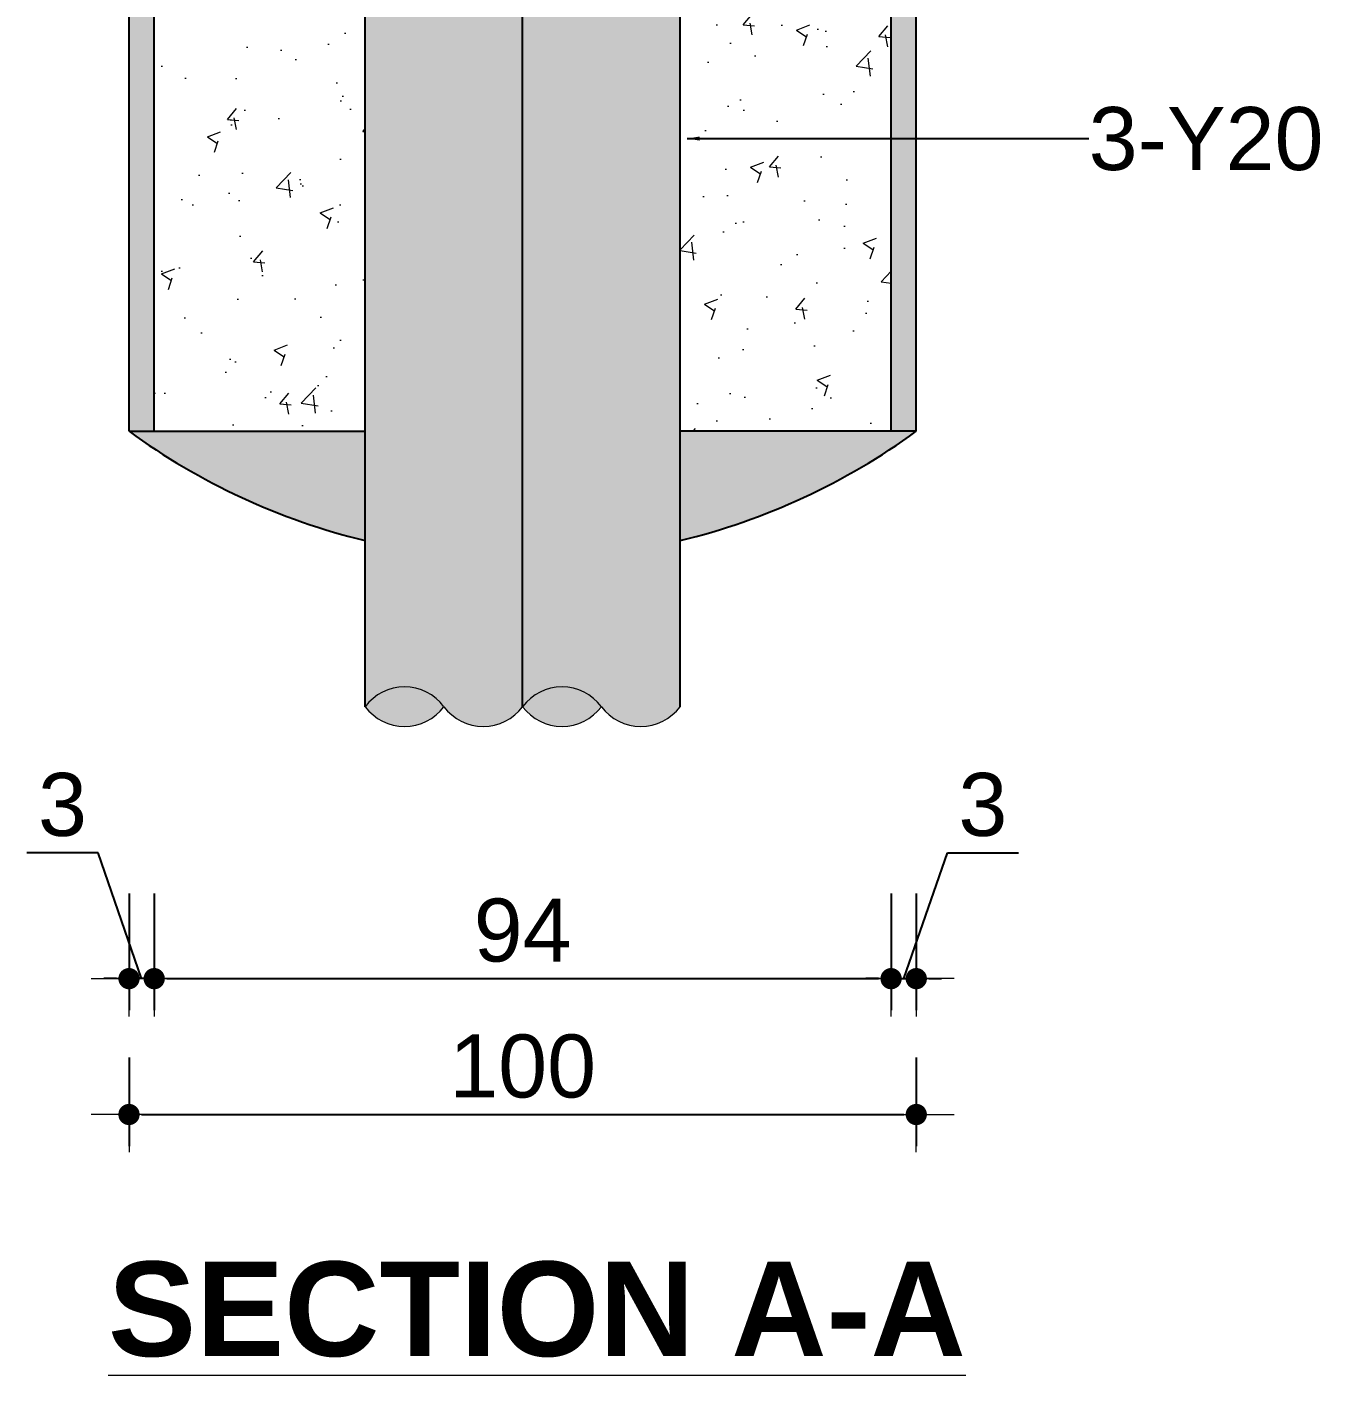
# Model space of a CAD drawing. Header units: millimetres. Extents: x 1231188 to 3899118, y -5478610 to -489530.
# Drawn here: x 2692804.1 to 2693009.4, y -3256363.5 to -3256149.5 of the extents above; entities that cross this region are included whole.
import ezdxf
from ezdxf.enums import TextEntityAlignment as Align

# ---------------------------------------------------------------- set-up
doc = ezdxf.new("R2010")
doc.units = ezdxf.units.MM
doc.header["$LTSCALE"] = 25
doc.header["$MEASUREMENT"] = 0
doc.header["$PDMODE"] = 3
doc.layers.get('0').update_dxf_attribs({"lineweight": 13})
doc.layers.get('Defpoints').update_dxf_attribs({"color": 230, "lineweight": 9})
for name, color, linetype, lineweight in [('DIM', 8, 'Continuous', 13), ('HATCH', 191, 'Continuous', 9), ('Rienft.', 1, 'Continuous', 25), ('text', 7, 'Continuous', 18)]:
    doc.layers.add(name, color=color, linetype=linetype, lineweight=lineweight)
doc.layers.add('Pipe', color=7, linetype='Continuous')
doc.styles.add('ARIAL', font='arial.ttf', dxfattribs={"height": 400})
doc.styles.get("Standard").update_dxf_attribs({"font": 'swissl.ttf'})
doc.dimstyles.new('dim_5', dxfattribs={"dimtxt": 10, "dimasz": 2, "dimexe": 5, "dimexo": 2.5, "dimgap": 2.5, "dimtad": 1, "dimdec": 0, "dimzin": 0, "dimdsep": 46, "dimtxsty": 'Standard', "dimblk": 'DA', "dimcen": 5, "dimclrd": 5, "dimclre": 5, "dimclrt": 7, "dimadec": 0, "dimazin": 0, "dimtfac": 1, "dimtdec": 0, "dimtofl": 0, "dimtmove": 0, "dimatfit": 3, "dimfxl": 1, "dimtolj": 1, "dimtzin": 0, "dimarcsym": 0})
pattern_1 = [(50, (839364.491, -2797371.08), (21.51780548, -1.88256405), [2.25, -24.75]), (355, (839364.491, -2797371.08), (-4.16254, 22.565764), [1.8, -19.8]), (100.4514, (839366.284, -2797371.237), (17.35528145, 20.68318626), [1.9122057, -21.03426336]), (46.1842, (839364.49, -2797365.08), (32.01723146, -4.96557043), [3.375, -37.125]), (96.6356, (839367.16, -2797365.494), (28.03988117, 29.22353613), [2.86830864, -31.55139]), (351.1842, (839364.49, -2797365.08), (28.03985835, 29.223558), [2.7, -29.7]), (21, (839367.491, -2797366.58), (17.90721156, -12.07856672), [2.25, -24.75]), (326, (839367.491, -2797366.58), (7.29945996, 21.75450135), [1.8, -19.8]), (71.4514, (839368.983, -2797367.587), (25.20667886, 9.6759149), [1.9122057, -21.03426336]), (37.5, (839364.491, -2797371.08), (0.36479566, 9.986815615), [0, -19.56, 0, -20.1, 0, -19.875]), (7.5, (839364.491, -2797371.08), (7.892086123, 11.832351356), [0, -11.46, 0, -19.11, 0, -7.575]), (327.5, (839357.801, -2797371.08), (16.014673085, -0.676646152), [0, -7.5, 0, -23.4, 0, -31.05]), (317.5, (839354.801, -2797371.08), (17.49558508, 3.00314947), [0, -9.75, 0, -15.54, 0, -22.05])]

# ---------------------------------------------------------------- blocks, each defined once
blk = doc.blocks.new('DA')
at = {"linetype": 'Continuous', "lineweight": 0, "ltscale": 20}
for p, q in [((0, -3), (0, 3)), ((-3, 0), (3, 0))]:
    blk.add_line(p, q, dxfattribs=at)
at = {"linetype": 'Continuous', "lineweight": 0, "ltscale": 20, "const_width": 0.84375}
blk.add_lwpolyline([(-0.421875, 0, 1), (0.421875, 0, 1)], format="xyb", close=True, dxfattribs=at)
blk = doc.blocks.new('*D788')
at = {"layer": 'Defpoints', "color": 0, "lineweight": -2, "transparency": 16777216}
for p in [(2692824.26, -3256284.54), (2692941.26, -3256284.54), (2692941.26, -3256300.58)]:
    blk.add_point(p, dxfattribs=at)
at = {"layer": 'DIM', "color": 5, "lineweight": -2, "transparency": 16777216}
for p, q in [((2692824.26, -3256287.04), (2692824.26, -3256305.58)), ((2692941.26, -3256287.04), (2692941.26, -3256305.58)), ((2692826.26, -3256300.58), (2692939.26, -3256300.58))]:
    blk.add_line(p, q, dxfattribs=at)
at = {"layer": 'DIM', "color": 5, "lineweight": -2, "transparency": 16777216, "xscale": 2, "yscale": 2, "zscale": 2, "rotation": 180}
blk.add_blockref('DA', (2692824.26, -3256300.58), dxfattribs=at)
at = {"layer": 'DIM', "color": 5, "lineweight": -2, "transparency": 16777216, "xscale": 2, "yscale": 2, "zscale": 2}
blk.add_blockref('DA', (2692941.26, -3256300.58), dxfattribs=at)
at = {"layer": 'DIM', "color": 7, "transparency": 16777216, "insert": (2692882.76, -3256292.94), "char_height": 10, "attachment_point": 5}
blk.add_mtext('\\A1;94', dxfattribs=at)
blk = doc.blocks.new('*D789')
at = {"layer": 'Defpoints', "color": 0, "lineweight": -2, "transparency": 16777216}
for p in [(2692941.26, -3256284.54), (2692945.26, -3256284.54), (2692945.26, -3256300.58)]:
    blk.add_point(p, dxfattribs=at)
at = {"layer": 'DIM', "color": 5, "lineweight": -2, "transparency": 16777216}
for p, q in [((2692943.26, -3256300.58), (2692950.19, -3256280.63)), ((2692950.19, -3256280.63), (2692961.47, -3256280.63)), ((2692941.26, -3256287.04), (2692941.26, -3256305.58)), ((2692945.26, -3256287.04), (2692945.26, -3256305.58)), ((2692939.26, -3256300.58), (2692937.26, -3256300.58)), ((2692941.26, -3256300.58), (2692945.26, -3256300.58)), ((2692947.26, -3256300.58), (2692949.26, -3256300.58))]:
    blk.add_line(p, q, dxfattribs=at)
at = {"layer": 'DIM', "color": 5, "lineweight": -2, "transparency": 16777216, "xscale": 2, "yscale": 2, "zscale": 2}
blk.add_blockref('DA', (2692941.26, -3256300.58), dxfattribs=at)
at = {"layer": 'DIM', "color": 5, "lineweight": -2, "transparency": 16777216, "xscale": 2, "yscale": 2, "zscale": 2, "rotation": 180}
blk.add_blockref('DA', (2692945.26, -3256300.58), dxfattribs=at)
at = {"layer": 'DIM', "color": 7, "transparency": 16777216, "insert": (2692955.83, -3256273), "char_height": 10, "attachment_point": 5}
blk.add_mtext('\\A1;3', dxfattribs=at)
blk = doc.blocks.new('*D790')
at = {"layer": 'Defpoints', "color": 0, "lineweight": -2, "transparency": 16777216}
for p in [(2692820.26, -3256310.58), (2692945.26, -3256310.58), (2692945.26, -3256322.14)]:
    blk.add_point(p, dxfattribs=at)
at = {"layer": 'DIM', "color": 5, "lineweight": -2, "transparency": 16777216}
for p, q in [((2692820.26, -3256313.08), (2692820.26, -3256327.14)), ((2692945.26, -3256313.08), (2692945.26, -3256327.14)), ((2692822.26, -3256322.14), (2692943.26, -3256322.14))]:
    blk.add_line(p, q, dxfattribs=at)
at = {"layer": 'DIM', "color": 5, "lineweight": -2, "transparency": 16777216, "xscale": 2, "yscale": 2, "zscale": 2, "rotation": 180}
blk.add_blockref('DA', (2692820.26, -3256322.14), dxfattribs=at)
at = {"layer": 'DIM', "color": 5, "lineweight": -2, "transparency": 16777216, "xscale": 2, "yscale": 2, "zscale": 2}
blk.add_blockref('DA', (2692945.26, -3256322.14), dxfattribs=at)
at = {"layer": 'DIM', "color": 7, "transparency": 16777216, "insert": (2692882.76, -3256314.51), "char_height": 10, "attachment_point": 5}
blk.add_mtext('\\A1;100', dxfattribs=at)
blk = doc.blocks.new('*D821')
at = {"layer": 'Defpoints', "color": 0, "lineweight": -2, "transparency": 16777216}
for p in [(2692820.26, -3256284.54), (2692824.26, -3256284.54), (2692820.26, -3256300.58)]:
    blk.add_point(p, dxfattribs=at)
at = {"layer": 'DIM', "color": 5, "lineweight": -2, "transparency": 16777216}
for p, q in [((2692815.34, -3256280.63), (2692804.06, -3256280.63)), ((2692822.26, -3256300.58), (2692815.34, -3256280.63)), ((2692820.26, -3256287.04), (2692820.26, -3256305.58)), ((2692824.26, -3256287.04), (2692824.26, -3256305.58)), ((2692818.26, -3256300.58), (2692816.26, -3256300.58)), ((2692824.26, -3256300.58), (2692820.26, -3256300.58)), ((2692826.26, -3256300.58), (2692828.26, -3256300.58))]:
    blk.add_line(p, q, dxfattribs=at)
at = {"layer": 'DIM', "color": 5, "lineweight": -2, "transparency": 16777216, "xscale": 2, "yscale": 2, "zscale": 2}
blk.add_blockref('DA', (2692820.26, -3256300.58), dxfattribs=at)
at = {"layer": 'DIM', "color": 5, "lineweight": -2, "transparency": 16777216, "xscale": 2, "yscale": 2, "zscale": 2, "rotation": 180}
blk.add_blockref('DA', (2692824.26, -3256300.58), dxfattribs=at)
at = {"layer": 'DIM', "color": 7, "transparency": 16777216, "insert": (2692809.7, -3256273), "char_height": 10, "attachment_point": 5}
blk.add_mtext('\\A1;3', dxfattribs=at)

msp = doc.modelspace()

# ---------------------------------------------------------------- hatches: boundary and pattern name
at = {"layer": 'HATCH'}
h = msp.add_hatch(color=256, dxfattribs=at)
h.set_gradient(color1=(0, 0, 255), one_color=1, tint=1, name='CYLINDER')
edge = h.paths.add_edge_path()
edge.add_arc((2692876.51076, -3255919.89368), 7.8125, 36.8698977, 143.1295048)
edge.add_arc((2692864.01076, -3255910.51868), 7.8125, 216.8698977, 323.1306999, ccw=False)
edge.add_line((2692857.76076, -3255915.20618), (2692857.76076, -3256257.41423))
edge.add_arc((2692864.01076, -3256262.10173), 7.8125, 36.8698976, 143.1301024, ccw=False)
edge.add_arc((2692876.51076, -3256252.72673), 7.8125, 216.8698976, 323.1301024)
edge.add_line((2692882.76076, -3256257.41423), (2692882.76076, -3255915.20618))
h = msp.add_hatch(color=256, dxfattribs=at)
h.set_gradient(color1=(0, 0, 255), one_color=1, tint=1, name='CYLINDER')
edge = h.paths.add_edge_path()
edge.add_arc((2692889.01076, -3255910.51868), 7.8125, 216.8698977, 323.1306999)
edge.add_arc((2692901.51076, -3255919.89368), 7.8125, 36.8698976, 143.1295048, ccw=False)
edge.add_line((2692907.76076, -3255915.20618), (2692907.76076, -3256257.41423))
edge.add_arc((2692901.51076, -3256252.72673), 7.8125, 216.8698976, 323.1301024, ccw=False)
edge.add_arc((2692889.01076, -3256262.10173), 7.8125, 36.8698976, 143.1301024)
edge.add_line((2692882.76076, -3256257.41423), (2692882.76076, -3255915.20618))
for points in [[(2692824.26076, -3255958.90869), (2692820.26076, -3255958.90869), (2692820.26076, -3256213.71171), (2692824.26076, -3256213.71171)], [(2692945.26076, -3255958.90869), (2692941.26076, -3255958.90869), (2692941.26076, -3256213.71171), (2692945.26076, -3256213.71171)], [(2692857.76076, -3256213.71171), (2692820.26076, -3256213.71171, 0.098138578), (2692857.76076, -3256231.05298)], [(2692945.26076, -3256213.71171), (2692907.76076, -3256213.71171), (2692907.76076, -3256231.05298, 0.098138577)], [(2692870.26076, -3256257.41423, 0.5), (2692857.76076, -3256257.41423, 0.5)], [(2692895.26076, -3256257.41423, 0.5), (2692882.76076, -3256257.41423, 0.5)]]:
    msp.add_hatch(color=15, dxfattribs=at).paths.add_polyline_path(points)
h = msp.add_hatch(dxfattribs=at)
h.set_pattern_fill('AR-CONC', color=256, scale=3, style=0)
h.set_pattern_definition(pattern_1)
h.paths.add_polyline_path([(2692857.76076, -3255958.90869), (2692824.26076, -3255958.90869), (2692824.26076, -3256213.71171), (2692857.76076, -3256213.71171), (2692857.76076, -3256101.98226), (2692855.2992, -3256101.61531), (2692857.76076, -3256101.61531), (2692857.76076, -3256093.24028), (2692855.2992, -3256092.84731), (2692857.76076, -3256092.84731), (2692857.76076, -3256085.58138), (2692855.2992, -3256085.24045), (2692857.76076, -3256085.24045), (2692857.76076, -3256077.88849), (2692855.2992, -3256077.54353), (2692857.76076, -3256077.54353), (2692857.76076, -3256069.26506), (2692855.2992, -3256068.86559), (2692857.76076, -3256068.86559), (2692857.76076, -3256060.91845), (2692855.2992, -3256060.54556), (2692857.76076, -3256060.54556), (2692857.76076, -3256052.85173), (2692855.2992, -3256052.49073), (2692857.76076, -3256052.49073), (2692857.76076, -3256045.30494), (2692855.2992, -3256044.96778), (2692857.76076, -3256044.96778)])
h = msp.add_hatch(dxfattribs=at)
h.set_pattern_fill('AR-CONC', color=256, scale=3, style=0)
h.set_pattern_definition(pattern_1)
h.paths.add_polyline_path([(2692941.26076, -3255958.90869), (2692907.76076, -3255958.90869), (2692907.76076, -3256044.49623), (2692910.22231, -3256044.96778), (2692907.76076, -3256044.96778), (2692907.76076, -3256052.15357), (2692910.22231, -3256052.49073), (2692907.76076, -3256052.49073), (2692907.76076, -3256060.18456), (2692910.22231, -3256060.54556), (2692907.76076, -3256060.54556), (2692907.76076, -3256068.4927), (2692910.22231, -3256068.86559), (2692907.76076, -3256068.86559), (2692907.76076, -3256077.3792), (2692908.7734, -3256077.54353), (2692907.76076, -3256077.54353), (2692907.76076, -3256084.89549), (2692910.22231, -3256085.24045), (2692907.76076, -3256085.24045), (2692907.76076, -3256092.50638), (2692910.22231, -3256092.84731), (2692907.76076, -3256092.84731), (2692907.76076, -3256101.22235), (2692910.22231, -3256101.61531), (2692907.76076, -3256101.61531), (2692907.76076, -3256109.4358), (2692910.22231, -3256109.80274), (2692907.76076, -3256109.80274), (2692907.76076, -3256213.71171), (2692941.26076, -3256213.71171)])

# ---------------------------------------------------------------- linework, layer by layer
for centre, start, end in [((2692864.01076, -3256262.10173), 36.8698976, 143.1301024), ((2692889.01076, -3256262.10173), 36.8698976, 143.1301024), ((2692864.01076, -3256252.72673), 216.8698976, 323.1301024), ((2692876.51076, -3256252.72673), 216.8698976, 323.1301024), ((2692889.01076, -3256252.72673), 216.8698976, 323.1301024), ((2692901.51076, -3256252.72673), 216.8698976, 323.1301024)]:
    msp.add_arc(centre, 7.8125, start, end, dxfattribs=at)
at = {"layer": 'Pipe', "color": 7}
for p, q in [((2692820.26076, -3256213.71171), (2692820.26076, -3255958.90869)), ((2692824.26076, -3256213.71171), (2692824.26076, -3255958.90869)), ((2692941.26076, -3256213.71171), (2692941.26076, -3255958.90869)), ((2692945.26076, -3256213.71171), (2692945.26076, -3255958.90869)), ((2692820.26076, -3256213.71171), (2692857.76076, -3256213.71171)), ((2692945.26076, -3256213.71171), (2692907.76076, -3256213.71171))]:
    msp.add_line(p, q, dxfattribs=at)
for start, end in [(233.9726266, 256.392539), (283.607461, 306.0273734)]:
    msp.add_arc((2692882.76076, -3256127.77421), 106.26149, start, end, dxfattribs=at)
at = {"layer": 'Rienft.'}
for p, q in [((2692857.76076, -3256257.41423), (2692857.76076, -3255915.20618)), ((2692882.76076, -3256257.41423), (2692882.76076, -3255915.20618)), ((2692907.76076, -3256257.41423), (2692907.76076, -3255915.20618))]:
    msp.add_line(p, q, dxfattribs=at)

# ---------------------------------------------------------------- texts
at = {"layer": 'text', "style": 'ARIAL'}
msp.add_text('3-Y20', height=10, dxfattribs=at).set_placement((2692972.63858, -3256167.25009), align=Align.MIDDLE_LEFT)
at = {"layer": 'text', "insert": (2692816.93429, -3256345.48782), "char_height": 15, "width": 206.0329245, "attachment_point": 1, "style": 'ARIAL'}
msp.add_mtext('{\\fArial|b1|i0|c0|p34;\\LSECTION A-A}', dxfattribs=at)

# ---------------------------------------------------------------- dimensions: what is measured, and where the dimension line sits
at = {"layer": 'DIM'}
dim = msp.add_linear_dim(base=(2692820.26076, -3256300.57532), p1=(2692824.26076, -3256284.53537), p2=(2692820.26076, -3256284.53537), angle=180, text='3', dimstyle='dim_5', override={"dimtmove": 1}, dxfattribs=at)
dim.commit()
dim.dimension.update_dxf_attribs({"geometry": '*D821', "text_midpoint": (2692812.83571, -3256280.63445), "dimtype": 160})
dim = msp.add_linear_dim(base=(2692945.26076, -3256300.57532), p1=(2692941.26076, -3256284.53537), p2=(2692945.26076, -3256284.53537), text='3', dimstyle='dim_5', override={"dimtmove": 1}, dxfattribs=at)
dim.commit()
dim.dimension.update_dxf_attribs({"geometry": '*D789', "text_midpoint": (2692952.68581, -3256280.63445), "dimtype": 160})
dim = msp.add_linear_dim(base=(2692941.26076, -3256300.57532), p1=(2692824.26076, -3256284.53537), p2=(2692941.26076, -3256284.53537), text='94', dimstyle='dim_5', override={"dimtmove": 1}, dxfattribs=at)
dim.commit()
dim.dimension.update_dxf_attribs({"geometry": '*D788', "text_midpoint": (2692882.76076, -3256292.93615)})
dim = msp.add_linear_dim(base=(2692945.26076, -3256322.14491), p1=(2692820.26076, -3256310.57532), p2=(2692945.26076, -3256310.57532), text='100', dimstyle='dim_5', dxfattribs=at)
dim.commit()
dim.dimension.update_dxf_attribs({"geometry": '*D790', "text_midpoint": (2692882.76076, -3256314.50574)})

# ---------------------------------------------------------------- leaders
at = {"layer": 'text'}
msp.add_leader([(2692908.88192, -3256167.25009), (2692972.63858, -3256167.25009)], dimstyle='dim_5', override={"dimgap": 3, "dimtad": 0}, dxfattribs=at)

doc.saveas('drawing.dxf')
